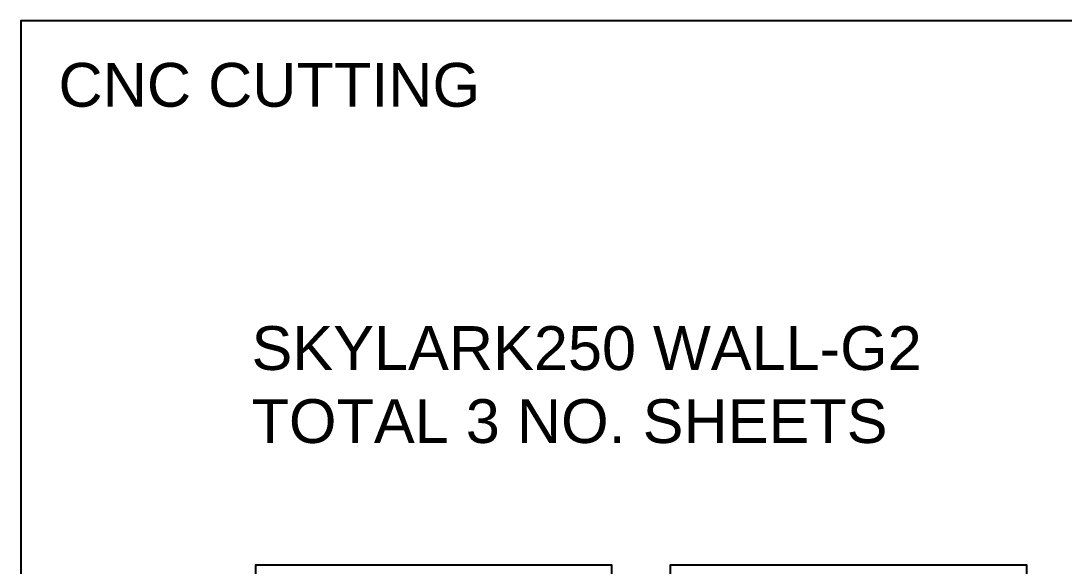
# Model space of a CAD drawing. Extents: x 0 to 12772, y 0 to 23683.
# Drawn here: x 0 to 3571, y 3727 to 5593 of the extents above; entities that cross this region are included whole.
import ezdxf

# ---------------------------------------------------------------- set-up
doc = ezdxf.new("R2010")
doc.units = 0
doc.layers.add('0_SHEET_SPRUCEPLY_2440X122', color=1, linetype='CONTINUOUS')
doc.layers.add('DONOTCUT', color=7, linetype='CONTINUOUS')
doc.styles.add('ARIAL_REGULAR', font='')
doc.styles.get('ARIAL_REGULAR').set_extended_font_data('Arial')

msp = doc.modelspace()

# ---------------------------------------------------------------- linework, layer by layer
at = {"layer": '0_SHEET_SPRUCEPLY_2440X122'}
for points in [[(803, 1290.9), (2023, 1290.9), (2023, 3730.9), (803, 3730.9)], [(2223, 1290.9), (3443, 1290.9), (3443, 3730.9), (2223, 3730.9)]]:
    msp.add_lwpolyline(points, close=True, dxfattribs=at)
at = {"layer": 'DONOTCUT'}
msp.add_lwpolyline([(0, 0), (7173.1, 0), (7173.1, 5593.4), (0, 5593.4)], close=True, dxfattribs=at)

# ---------------------------------------------------------------- texts
at = {"layer": 'DONOTCUT', "char_height": 150, "attachment_point": 1, "style": 'ARIAL_REGULAR'}
for s, insert, width in [('CNC CUTTING', (128.7, 5449.5, 0), 3150), ('{\\fArial;SKYLARK250 WALL-G2}\\P{\\fArial;TOTAL 3 NO. SHEETS}', (789.6, 4548.6, 0), 4847.283)]:
    msp.add_mtext(s, dxfattribs=dict(at, insert=insert, width=width))

doc.saveas('drawing.dxf')
